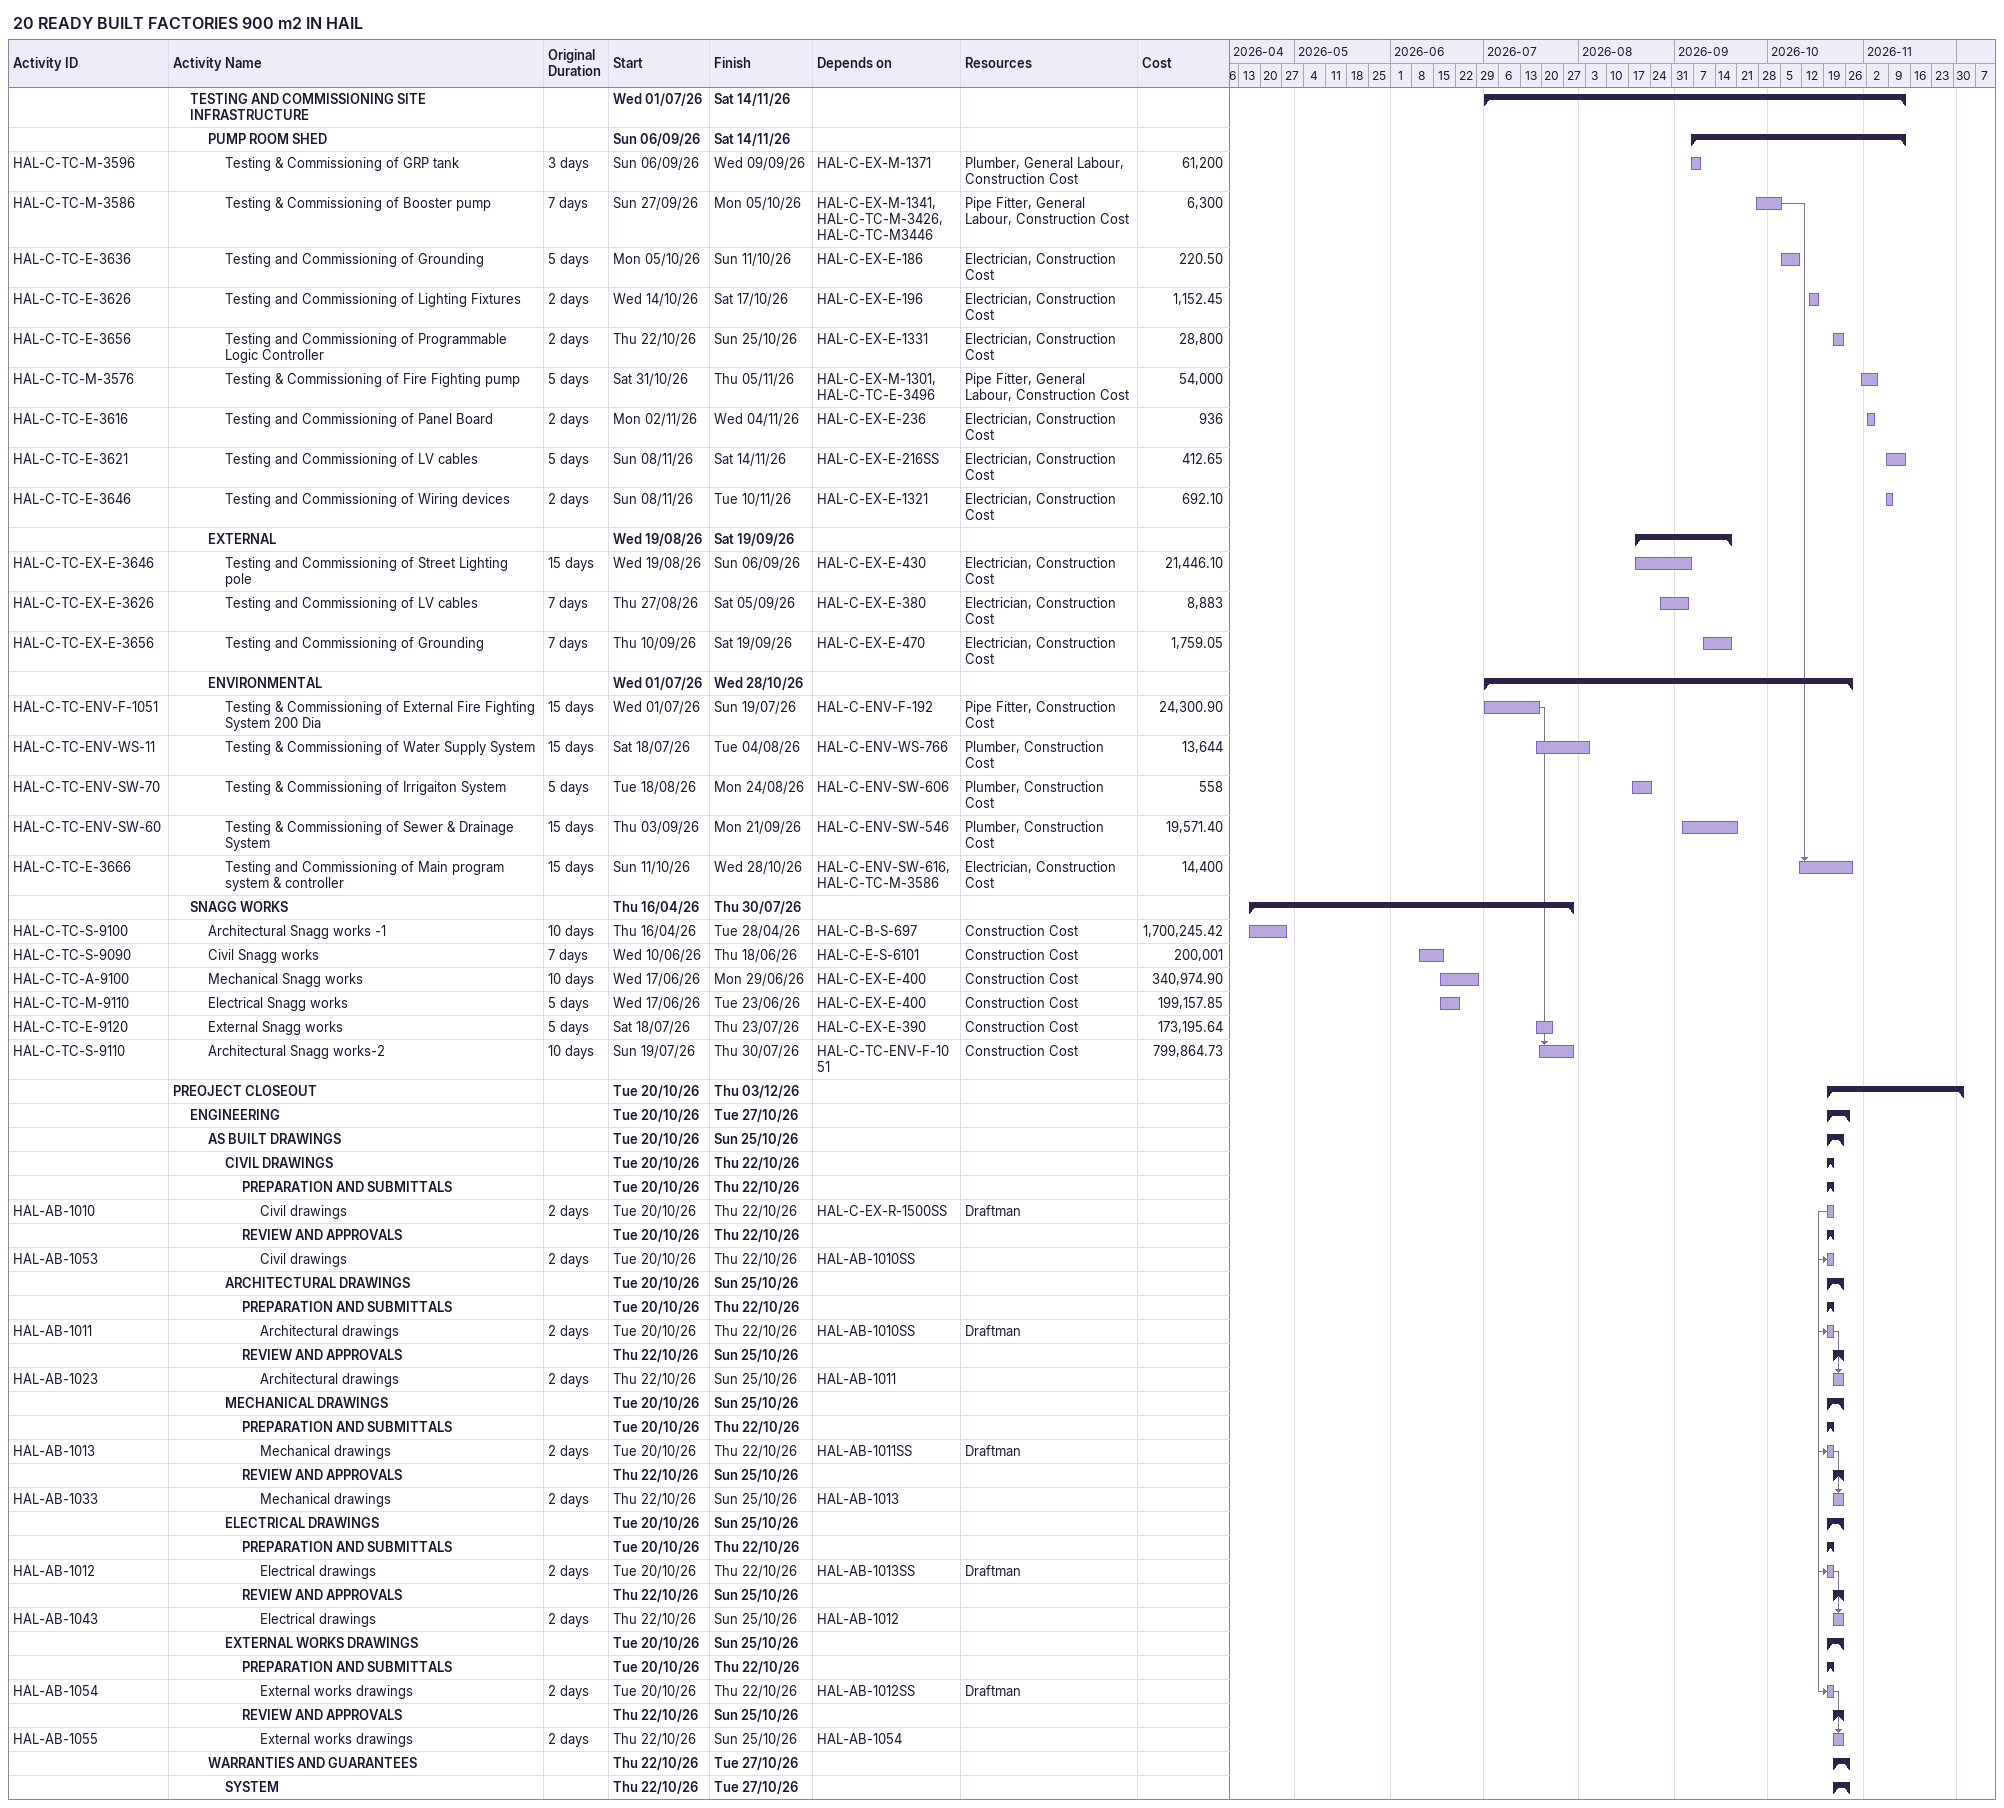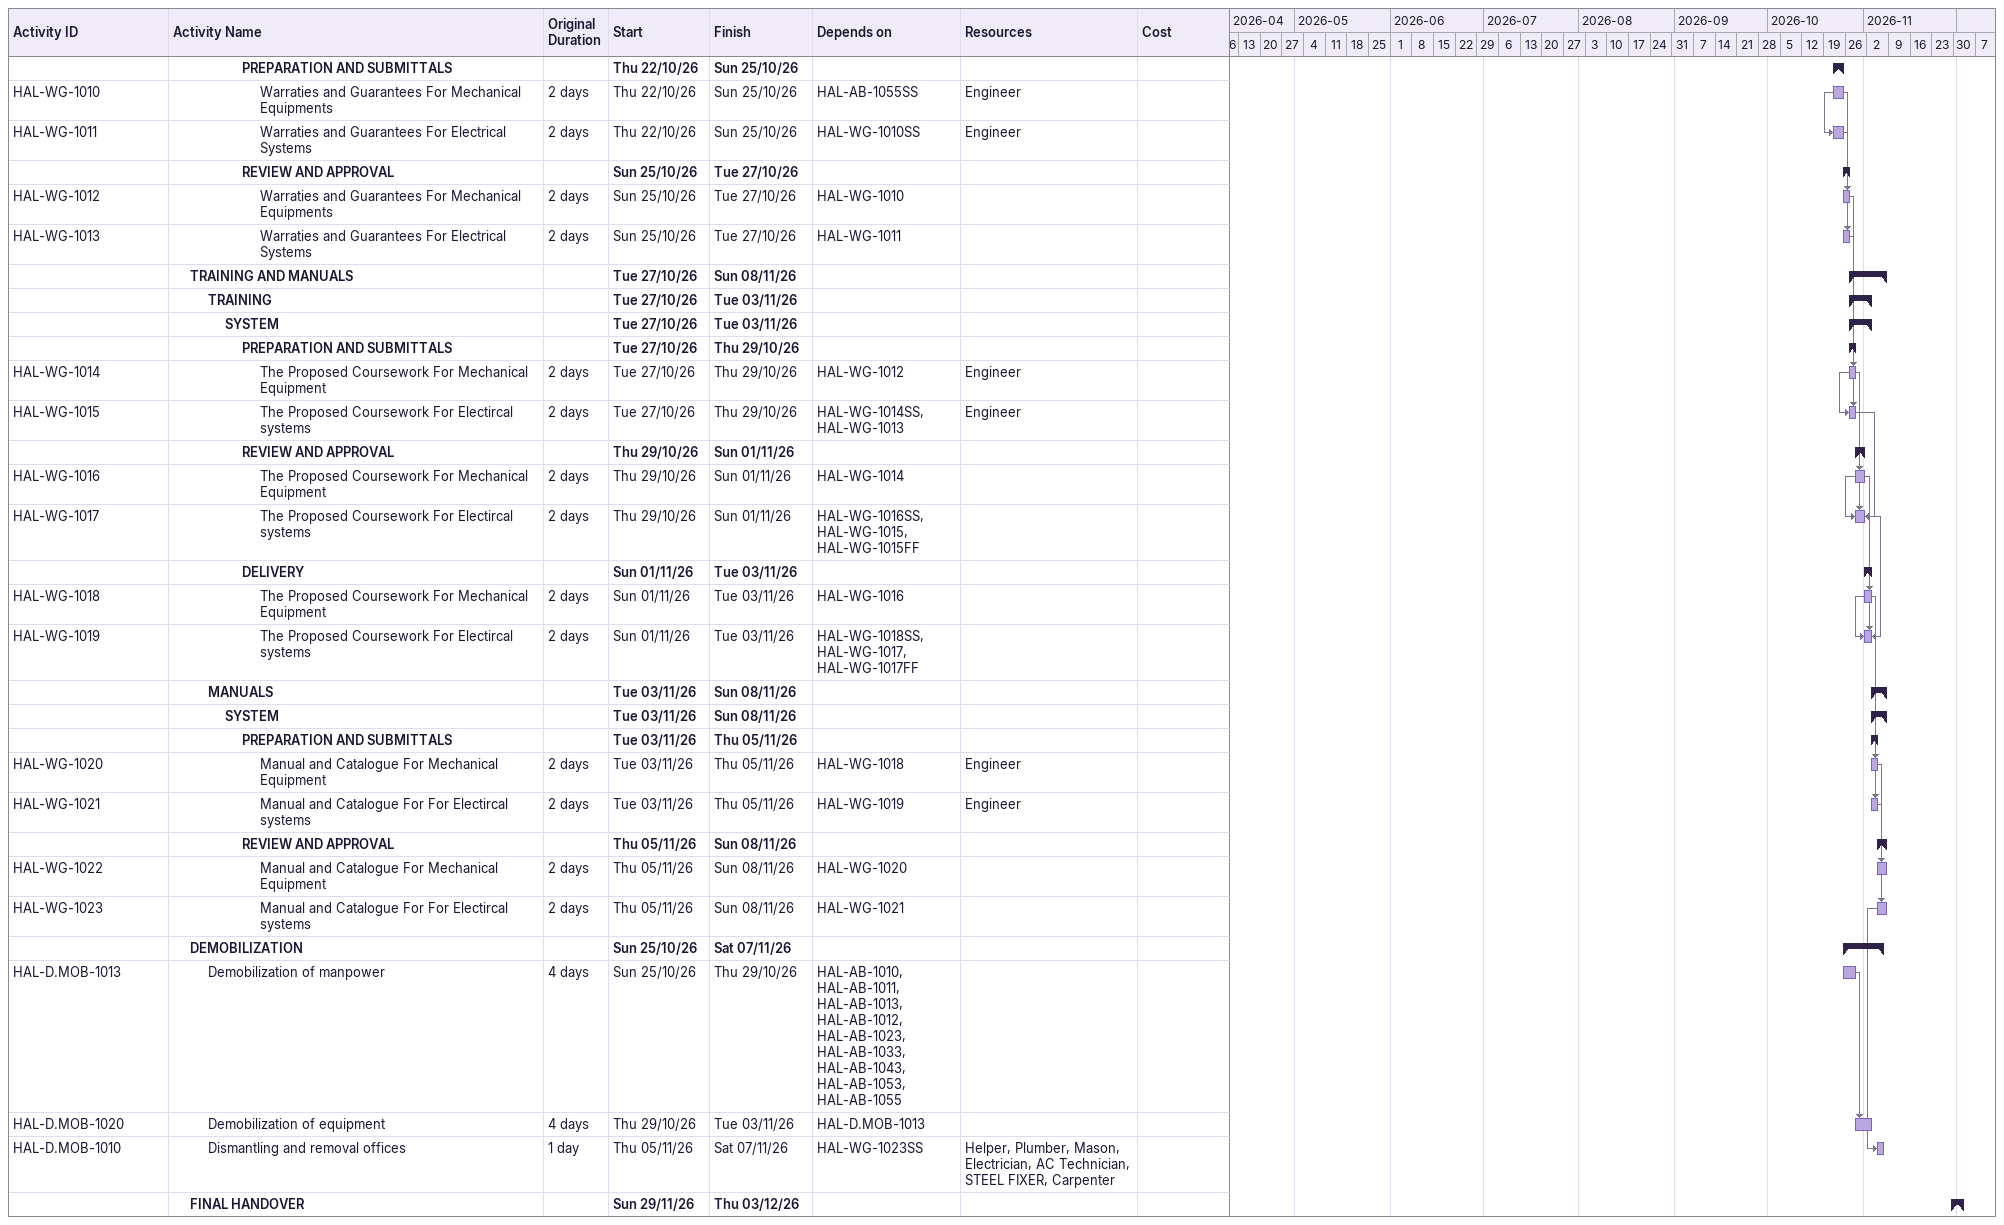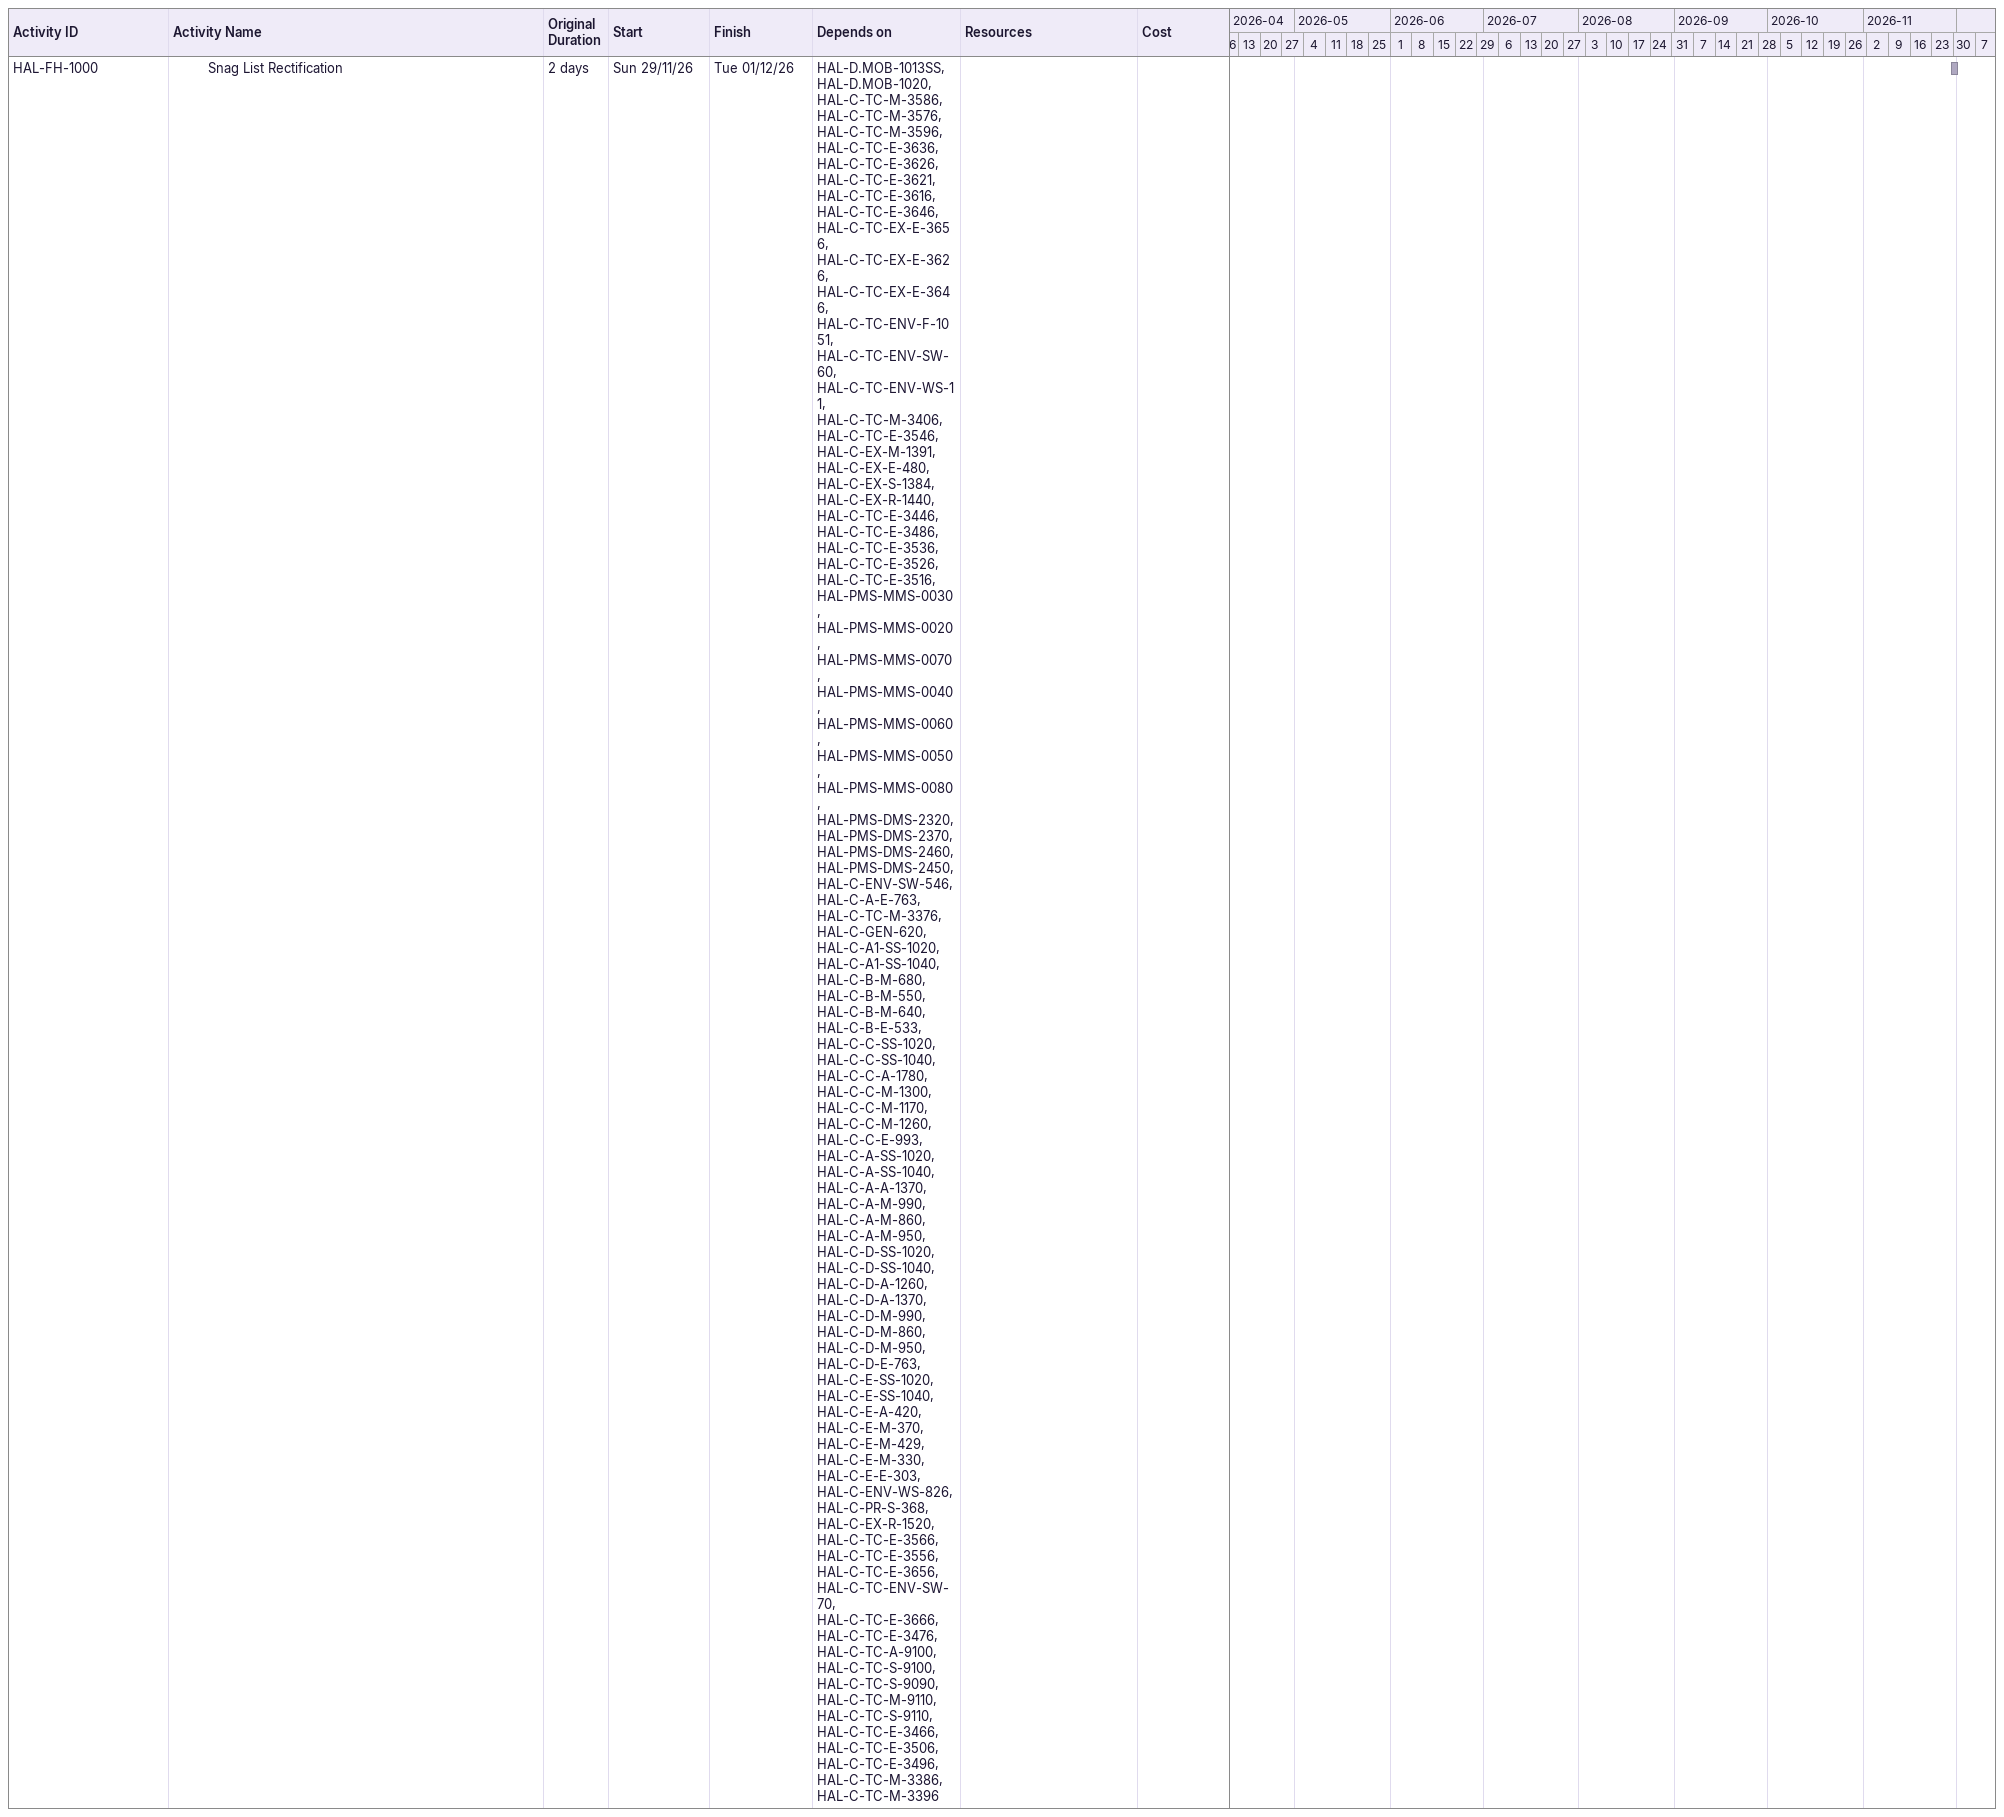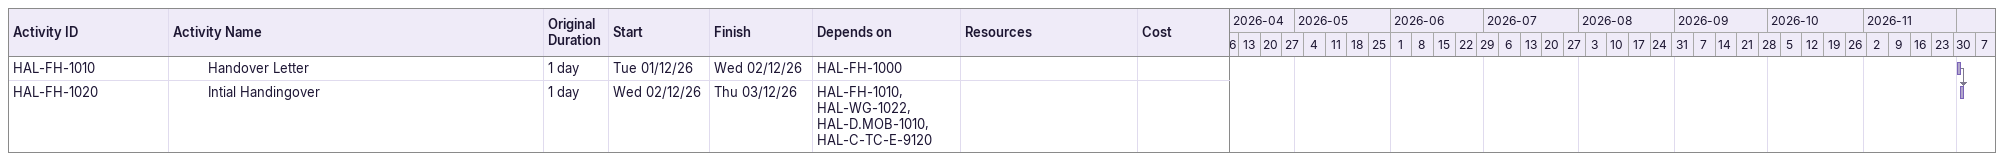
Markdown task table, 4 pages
20 READY BUILT FACTORIES 900 m2 IN HAIL

| ID | Level | Task | Original duration | Start | Finish | Predecessors | Resources | Cost |
|---|---|---|---|---|---|---|---|---|
|  | 2 | **TESTING AND COMMISSIONING SITE INFRASTRUCTURE** |  | 2026-07-01 | 2026-11-14 |  |  |  |
|  | 3 | **PUMP ROOM SHED** |  | 2026-09-06 | 2026-11-14 |  |  |  |
| HAL-C-TC-M-3596 | 4 | Testing & Commissioning of GRP tank | 3d | 2026-09-06 | 2026-09-09 | HAL-C-EX-M-1371 | Plumber, General Labour, Construction Cost | 61200 |
| HAL-C-TC-M-3586 | 4 | Testing & Commissioning of Booster pump | 7d | 2026-09-27 | 2026-10-05 | HAL-C-EX-M-1341, HAL-C-TC-M-3426, HAL-C-TC-M3446 | Pipe Fitter, General Labour, Construction Cost | 6300 |
| HAL-C-TC-E-3636 | 4 | Testing and Commissioning of Grounding | 5d | 2026-10-05 | 2026-10-11 | HAL-C-EX-E-186 | Electrician, Construction Cost | 220.50 |
| HAL-C-TC-E-3626 | 4 | Testing and Commissioning of Lighting Fixtures | 2d | 2026-10-14 | 2026-10-17 | HAL-C-EX-E-196 | Electrician, Construction Cost | 1152.45 |
| HAL-C-TC-E-3656 | 4 | Testing and Commissioning of Programmable Logic Controller | 2d | 2026-10-22 | 2026-10-25 | HAL-C-EX-E-1331 | Electrician, Construction Cost | 28800 |
| HAL-C-TC-M-3576 | 4 | Testing & Commissioning of Fire Fighting pump | 5d | 2026-10-31 | 2026-11-05 | HAL-C-EX-M-1301, HAL-C-TC-E-3496 | Pipe Fitter, General Labour, Construction Cost | 54000 |
| HAL-C-TC-E-3616 | 4 | Testing and Commissioning of Panel Board | 2d | 2026-11-02 | 2026-11-04 | HAL-C-EX-E-236 | Electrician, Construction Cost | 936 |
| HAL-C-TC-E-3621 | 4 | Testing and Commissioning of LV cables | 5d | 2026-11-08 | 2026-11-14 | HAL-C-EX-E-216SS | Electrician, Construction Cost | 412.65 |
| HAL-C-TC-E-3646 | 4 | Testing and Commissioning of Wiring devices | 2d | 2026-11-08 | 2026-11-10 | HAL-C-EX-E-1321 | Electrician, Construction Cost | 692.10 |
|  | 3 | **EXTERNAL** |  | 2026-08-19 | 2026-09-19 |  |  |  |
| HAL-C-TC-EX-E-3646 | 4 | Testing and Commissioning of Street Lighting pole | 15d | 2026-08-19 | 2026-09-06 | HAL-C-EX-E-430 | Electrician, Construction Cost | 21446.10 |
| HAL-C-TC-EX-E-3626 | 4 | Testing and Commissioning of LV cables | 7d | 2026-08-27 | 2026-09-05 | HAL-C-EX-E-380 | Electrician, Construction Cost | 8883 |
| HAL-C-TC-EX-E-3656 | 4 | Testing and Commissioning of Grounding | 7d | 2026-09-10 | 2026-09-19 | HAL-C-EX-E-470 | Electrician, Construction Cost | 1759.05 |
|  | 3 | **ENVIRONMENTAL** |  | 2026-07-01 | 2026-10-28 |  |  |  |
| HAL-C-TC-ENV-F-1051 | 4 | Testing & Commissioning of External Fire Fighting System 200 Dia | 15d | 2026-07-01 | 2026-07-19 | HAL-C-ENV-F-192 | Pipe Fitter, Construction Cost | 24300.90 |
| HAL-C-TC-ENV-WS-11 | 4 | Testing & Commissioning of Water Supply System | 15d | 2026-07-18 | 2026-08-04 | HAL-C-ENV-WS-766 | Plumber, Construction Cost | 13644 |
| HAL-C-TC-ENV-SW-70 | 4 | Testing & Commissioning of Irrigaiton System | 5d | 2026-08-18 | 2026-08-24 | HAL-C-ENV-SW-606 | Plumber, Construction Cost | 558 |
| HAL-C-TC-ENV-SW-60 | 4 | Testing & Commissioning of Sewer & Drainage System | 15d | 2026-09-03 | 2026-09-21 | HAL-C-ENV-SW-546 | Plumber, Construction Cost | 19571.40 |
| HAL-C-TC-E-3666 | 4 | Testing and Commissioning of Main program system & controller | 15d | 2026-10-11 | 2026-10-28 | HAL-C-ENV-SW-616, HAL-C-TC-M-3586 | Electrician, Construction Cost | 14400 |
|  | 2 | **SNAGG WORKS** |  | 2026-04-16 | 2026-07-30 |  |  |  |
| HAL-C-TC-S-9100 | 3 | Architectural Snagg works -1 | 10d | 2026-04-16 | 2026-04-28 | HAL-C-B-S-697 | Construction Cost | 1700245.42 |
| HAL-C-TC-S-9090 | 3 | Civil Snagg works | 7d | 2026-06-10 | 2026-06-18 | HAL-C-E-S-6101 | Construction Cost | 200001 |
| HAL-C-TC-A-9100 | 3 | Mechanical Snagg works | 10d | 2026-06-17 | 2026-06-29 | HAL-C-EX-E-400 | Construction Cost | 340974.90 |
| HAL-C-TC-M-9110 | 3 | Electrical Snagg works | 5d | 2026-06-17 | 2026-06-23 | HAL-C-EX-E-400 | Construction Cost | 199157.85 |
| HAL-C-TC-E-9120 | 3 | External Snagg works | 5d | 2026-07-18 | 2026-07-23 | HAL-C-EX-E-390 | Construction Cost | 173195.64 |
| HAL-C-TC-S-9110 | 3 | Architectural Snagg works-2 | 10d | 2026-07-19 | 2026-07-30 | HAL-C-TC-ENV-F-1051 | Construction Cost | 799864.73 |
|  | 1 | **PREOJECT CLOSEOUT** |  | 2026-10-20 | 2026-12-03 |  |  |  |
|  | 2 | **ENGINEERING** |  | 2026-10-20 | 2026-10-27 |  |  |  |
|  | 3 | **AS BUILT DRAWINGS** |  | 2026-10-20 | 2026-10-25 |  |  |  |
|  | 4 | **CIVIL DRAWINGS** |  | 2026-10-20 | 2026-10-22 |  |  |  |
|  | 5 | **PREPARATION AND SUBMITTALS** |  | 2026-10-20 | 2026-10-22 |  |  |  |
| HAL-AB-1010 | 6 | Civil drawings | 2d | 2026-10-20 | 2026-10-22 | HAL-C-EX-R-1500SS | Draftman |  |
|  | 5 | **REVIEW AND APPROVALS** |  | 2026-10-20 | 2026-10-22 |  |  |  |
| HAL-AB-1053 | 6 | Civil drawings | 2d | 2026-10-20 | 2026-10-22 | HAL-AB-1010SS |  |  |
|  | 4 | **ARCHITECTURAL DRAWINGS** |  | 2026-10-20 | 2026-10-25 |  |  |  |
|  | 5 | **PREPARATION AND SUBMITTALS** |  | 2026-10-20 | 2026-10-22 |  |  |  |
| HAL-AB-1011 | 6 | Architectural drawings | 2d | 2026-10-20 | 2026-10-22 | HAL-AB-1010SS | Draftman |  |
|  | 5 | **REVIEW AND APPROVALS** |  | 2026-10-22 | 2026-10-25 |  |  |  |
| HAL-AB-1023 | 6 | Architectural drawings | 2d | 2026-10-22 | 2026-10-25 | HAL-AB-1011 |  |  |
|  | 4 | **MECHANICAL DRAWINGS** |  | 2026-10-20 | 2026-10-25 |  |  |  |
|  | 5 | **PREPARATION AND SUBMITTALS** |  | 2026-10-20 | 2026-10-22 |  |  |  |
| HAL-AB-1013 | 6 | Mechanical drawings | 2d | 2026-10-20 | 2026-10-22 | HAL-AB-1011SS | Draftman |  |
|  | 5 | **REVIEW AND APPROVALS** |  | 2026-10-22 | 2026-10-25 |  |  |  |
| HAL-AB-1033 | 6 | Mechanical drawings | 2d | 2026-10-22 | 2026-10-25 | HAL-AB-1013 |  |  |
|  | 4 | **ELECTRICAL DRAWINGS** |  | 2026-10-20 | 2026-10-25 |  |  |  |
|  | 5 | **PREPARATION AND SUBMITTALS** |  | 2026-10-20 | 2026-10-22 |  |  |  |
| HAL-AB-1012 | 6 | Electrical drawings | 2d | 2026-10-20 | 2026-10-22 | HAL-AB-1013SS | Draftman |  |
|  | 5 | **REVIEW AND APPROVALS** |  | 2026-10-22 | 2026-10-25 |  |  |  |
| HAL-AB-1043 | 6 | Electrical drawings | 2d | 2026-10-22 | 2026-10-25 | HAL-AB-1012 |  |  |
|  | 4 | **EXTERNAL WORKS DRAWINGS** |  | 2026-10-20 | 2026-10-25 |  |  |  |
|  | 5 | **PREPARATION AND SUBMITTALS** |  | 2026-10-20 | 2026-10-22 |  |  |  |
| HAL-AB-1054 | 6 | External works drawings | 2d | 2026-10-20 | 2026-10-22 | HAL-AB-1012SS | Draftman |  |
|  | 5 | **REVIEW AND APPROVALS** |  | 2026-10-22 | 2026-10-25 |  |  |  |
| HAL-AB-1055 | 6 | External works drawings | 2d | 2026-10-22 | 2026-10-25 | HAL-AB-1054 |  |  |
|  | 3 | **WARRANTIES AND GUARANTEES** |  | 2026-10-22 | 2026-10-27 |  |  |  |
|  | 4 | **SYSTEM** |  | 2026-10-22 | 2026-10-27 |  |  |  |
|  | 5 | **PREPARATION AND SUBMITTALS** |  | 2026-10-22 | 2026-10-25 |  |  |  |
| HAL-WG-1010 | 6 | Warraties and Guarantees For Mechanical Equipments | 2d | 2026-10-22 | 2026-10-25 | HAL-AB-1055SS | Engineer |  |
| HAL-WG-1011 | 6 | Warraties and Guarantees For Electrical Systems | 2d | 2026-10-22 | 2026-10-25 | HAL-WG-1010SS | Engineer |  |
|  | 5 | **REVIEW AND APPROVAL** |  | 2026-10-25 | 2026-10-27 |  |  |  |
| HAL-WG-1012 | 6 | Warraties and Guarantees For Mechanical Equipments | 2d | 2026-10-25 | 2026-10-27 | HAL-WG-1010 |  |  |
| HAL-WG-1013 | 6 | Warraties and Guarantees For Electrical Systems | 2d | 2026-10-25 | 2026-10-27 | HAL-WG-1011 |  |  |
|  | 2 | **TRAINING AND MANUALS** |  | 2026-10-27 | 2026-11-08 |  |  |  |
|  | 3 | **TRAINING** |  | 2026-10-27 | 2026-11-03 |  |  |  |
|  | 4 | **SYSTEM** |  | 2026-10-27 | 2026-11-03 |  |  |  |
|  | 5 | **PREPARATION AND SUBMITTALS** |  | 2026-10-27 | 2026-10-29 |  |  |  |
| HAL-WG-1014 | 6 | The Proposed Coursework For Mechanical Equipment | 2d | 2026-10-27 | 2026-10-29 | HAL-WG-1012 | Engineer |  |
| HAL-WG-1015 | 6 | The Proposed Coursework For Electircal systems | 2d | 2026-10-27 | 2026-10-29 | HAL-WG-1014SS, HAL-WG-1013 | Engineer |  |
|  | 5 | **REVIEW AND APPROVAL** |  | 2026-10-29 | 2026-11-01 |  |  |  |
| HAL-WG-1016 | 6 | The Proposed Coursework For Mechanical Equipment | 2d | 2026-10-29 | 2026-11-01 | HAL-WG-1014 |  |  |
| HAL-WG-1017 | 6 | The Proposed Coursework For Electircal systems | 2d | 2026-10-29 | 2026-11-01 | HAL-WG-1016SS, HAL-WG-1015, HAL-WG-1015FF |  |  |
|  | 5 | **DELIVERY** |  | 2026-11-01 | 2026-11-03 |  |  |  |
| HAL-WG-1018 | 6 | The Proposed Coursework For Mechanical Equipment | 2d | 2026-11-01 | 2026-11-03 | HAL-WG-1016 |  |  |
| HAL-WG-1019 | 6 | The Proposed Coursework For Electircal systems | 2d | 2026-11-01 | 2026-11-03 | HAL-WG-1018SS, HAL-WG-1017, HAL-WG-1017FF |  |  |
|  | 3 | **MANUALS** |  | 2026-11-03 | 2026-11-08 |  |  |  |
|  | 4 | **SYSTEM** |  | 2026-11-03 | 2026-11-08 |  |  |  |
|  | 5 | **PREPARATION AND SUBMITTALS** |  | 2026-11-03 | 2026-11-05 |  |  |  |
| HAL-WG-1020 | 6 | Manual and Catalogue For Mechanical Equipment | 2d | 2026-11-03 | 2026-11-05 | HAL-WG-1018 | Engineer |  |
| HAL-WG-1021 | 6 | Manual and Catalogue For For Electircal systems | 2d | 2026-11-03 | 2026-11-05 | HAL-WG-1019 | Engineer |  |
|  | 5 | **REVIEW AND APPROVAL** |  | 2026-11-05 | 2026-11-08 |  |  |  |
| HAL-WG-1022 | 6 | Manual and Catalogue For Mechanical Equipment | 2d | 2026-11-05 | 2026-11-08 | HAL-WG-1020 |  |  |
| HAL-WG-1023 | 6 | Manual and Catalogue For For Electircal systems | 2d | 2026-11-05 | 2026-11-08 | HAL-WG-1021 |  |  |
|  | 2 | **DEMOBILIZATION** |  | 2026-10-25 | 2026-11-07 |  |  |  |
| HAL-D.MOB-1013 | 3 | Demobilization of manpower | 4d | 2026-10-25 | 2026-10-29 | HAL-AB-1010, HAL-AB-1011, HAL-AB-1013, HAL-AB-1012, HAL-AB-1023, HAL-AB-1033, HAL-AB-1043, HAL-AB-1053, HAL-AB-1055 |  |  |
| HAL-D.MOB-1020 | 3 | Demobilization of equipment | 4d | 2026-10-29 | 2026-11-03 | HAL-D.MOB-1013 |  |  |
| HAL-D.MOB-1010 | 3 | Dismantling and removal offices | 1d | 2026-11-05 | 2026-11-07 | HAL-WG-1023SS | Helper, Plumber, Mason, Electrician, AC Technician, STEEL FIXER, Carpenter |  |
|  | 2 | **FINAL HANDOVER** |  | 2026-11-29 | 2026-12-03 |  |  |  |
| HAL-FH-1000 | 3 | Snag List Rectification | 2d | 2026-11-29 | 2026-12-01 | HAL-D.MOB-1013SS, HAL-D.MOB-1020, HAL-C-TC-M-3586, HAL-C-TC-M-3576, HAL-C-TC-M-3596, HAL-C-TC-E-3636, HAL-C-TC-E-3626, HAL-C-TC-E-3621, HAL-C-TC-E-3616, HAL-C-TC-E-3646, HAL-C-TC-EX-E-3656, HAL-C-TC-EX-E-3626, HAL-C-TC-EX-E-3646, HAL-C-TC-ENV-F-1051, HAL-C-TC-ENV-SW-60, HAL-C-TC-ENV-WS-11, HAL-C-TC-M-3406, HAL-C-TC-E-3546, HAL-C-EX-M-1391, HAL-C-EX-E-480, HAL-C-EX-S-1384, HAL-C-EX-R-1440, HAL-C-TC-E-3446, HAL-C-TC-E-3486, HAL-C-TC-E-3536, HAL-C-TC-E-3526, HAL-C-TC-E-3516, HAL-PMS-MMS-0030, HAL-PMS-MMS-0020, HAL-PMS-MMS-0070, HAL-PMS-MMS-0040, HAL-PMS-MMS-0060, HAL-PMS-MMS-0050, HAL-PMS-MMS-0080, HAL-PMS-DMS-2320, HAL-PMS-DMS-2370, HAL-PMS-DMS-2460, HAL-PMS-DMS-2450, HAL-C-ENV-SW-546, HAL-C-A-E-763, HAL-C-TC-M-3376, HAL-C-GEN-620, HAL-C-A1-SS-1020, HAL-C-A1-SS-1040, HAL-C-B-M-680, HAL-C-B-M-550, HAL-C-B-M-640, HAL-C-B-E-533, HAL-C-C-SS-1020, HAL-C-C-SS-1040, HAL-C-C-A-1780, HAL-C-C-M-1300, HAL-C-C-M-1170, HAL-C-C-M-1260, HAL-C-C-E-993, HAL-C-A-SS-1020, HAL-C-A-SS-1040, HAL-C-A-A-1370, HAL-C-A-M-990, HAL-C-A-M-860, HAL-C-A-M-950, HAL-C-D-SS-1020, HAL-C-D-SS-1040, HAL-C-D-A-1260, HAL-C-D-A-1370, HAL-C-D-M-990, HAL-C-D-M-860, HAL-C-D-M-950, HAL-C-D-E-763, HAL-C-E-SS-1020, HAL-C-E-SS-1040, HAL-C-E-A-420, HAL-C-E-M-370, HAL-C-E-M-429, HAL-C-E-M-330, HAL-C-E-E-303, HAL-C-ENV-WS-826, HAL-C-PR-S-368, HAL-C-EX-R-1520, HAL-C-TC-E-3566, HAL-C-TC-E-3556, HAL-C-TC-E-3656, HAL-C-TC-ENV-SW-70, HAL-C-TC-E-3666, HAL-C-TC-E-3476, HAL-C-TC-A-9100, HAL-C-TC-S-9100, HAL-C-TC-S-9090, HAL-C-TC-M-9110, HAL-C-TC-S-9110, HAL-C-TC-E-3466, HAL-C-TC-E-3506, HAL-C-TC-E-3496, HAL-C-TC-M-3386, HAL-C-TC-M-3396 |  |  |
| HAL-FH-1010 | 3 | Handover Letter | 1d | 2026-12-01 | 2026-12-02 | HAL-FH-1000 |  |  |
| HAL-FH-1020 | 3 | Intial Handingover | 1d | 2026-12-02 | 2026-12-03 | HAL-FH-1010, HAL-WG-1022, HAL-D.MOB-1010, HAL-C-TC-E-9120 |  |  |
